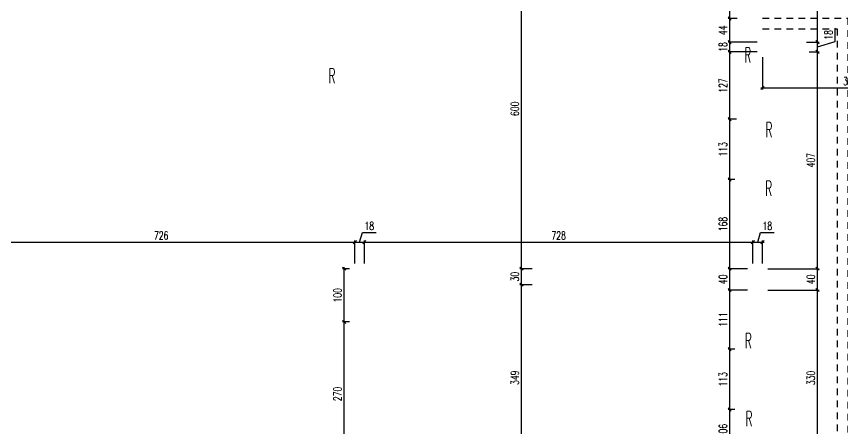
# Model space of a CAD drawing. Extents: x 307 to 786, y -197 to -94.
# Drawn here: x 412.03 to 427.51, y -180.9 to -173.17 of the extents above; entities that cross this region are included whole.
import ezdxf

# ---------------------------------------------------------------- set-up
doc = ezdxf.new("R2010")
doc.units = 0
doc.header["$LTSCALE"] = 0.5
doc.header["$MEASUREMENT"] = 0
doc.linetypes.add('CACHE', pattern=[0.375, 0.25, -0.125])
doc.layers.get('DEFPOINTS').update_dxf_attribs({"linetype": 'CONTINUOUS'})
for name, color, linetype in [('1_AJSA_vue2', 13, 'CONTINUOUS'), ('COTATION', 7, 'CONTINUOUS'), ('REPERE-RAID', 4, 'CONTINUOUS')]:
    doc.layers.add(name, color=color, linetype=linetype)
doc.styles.add('ROMANS8', font='romans.shx', dxfattribs={"width": 0.7})
doc.styles.get("Standard").update_dxf_attribs({"font": 'txt.shx'})
doc.dimstyles.new('COT50 cm', dxfattribs={"dimtxt": 0.15, "dimasz": 0.06, "dimexe": 0.03, "dimexo": 0.1, "dimgap": 0.05, "dimtad": 1, "dimdec": 0, "dimlfac": 100, "dimzin": 0, "dimdsep": 46, "dimtxsty": 'ROMANS8', "dimblk1": 'OBLIQUE', "dimblk2": 'OBLIQUE', "dimsah": 1, "dimcen": 0.03, "dimdle": 0.03, "dimclrt": 1, "dimadec": 0, "dimazin": 0, "dimtfac": 1, "dimtdec": 0, "dimtmove": 0, "dimatfit": 3, "dimfxl": 1, "dimfxlon": 1, "dimtolj": 1, "dimtzin": 0, "dimlwd": -1, "dimlwe": -1, "dimarcsym": 0})

# ---------------------------------------------------------------- blocks, each defined once
blk = doc.blocks.new('_Oblique')
at = {"layer": 'COTATION', "color": 0, "lineweight": -2}
blk.add_line((-0.5, -0.5), (0.5, 0.5), dxfattribs=at)
blk = doc.blocks.new('*D1238')
at = {"layer": 'COTATION', "color": 0, "transparency": 16777216}
for p, q in [((418.267, -178.906), (418.139, -178.906)), ((418.169, -181.636), (418.169, -178.876)), ((418.212, -181.606), (418.139, -181.606))]:
    blk.add_line(p, q, dxfattribs=at)
at = {"layer": 'DEFPOINTS', "color": 0, "transparency": 16777216}
for p in [(418.169, -178.906), (418.367, -178.906), (418.312, -181.606)]:
    blk.add_point(p, dxfattribs=at)
at = {"layer": 'COTATION', "color": 0, "transparency": 16777216, "xscale": 0.06, "yscale": 0.06, "zscale": 0.06}
for p, rotation in [((418.169, -178.906), 90), ((418.169, -181.606), 270)]:
    blk.add_blockref('_Oblique', p, dxfattribs=dict(at, rotation=rotation))
at = {"layer": 'COTATION', "color": 1, "transparency": 16777216, "insert": (418.044, -180.256), "char_height": 0.15, "attachment_point": 5, "rotation": 90, "style": 'ROMANS8'}
blk.add_mtext('\\A1;270', dxfattribs=at)
blk = doc.blocks.new('*D1239')
at = {"layer": 'COTATION', "color": 0, "transparency": 16777216}
for p, q in [((418.266, -177.906), (418.139, -177.906)), ((418.169, -178.936), (418.169, -177.876)), ((418.267, -178.906), (418.139, -178.906))]:
    blk.add_line(p, q, dxfattribs=at)
at = {"layer": 'DEFPOINTS', "color": 0, "transparency": 16777216}
for p in [(418.169, -177.906), (418.366, -177.906), (418.367, -178.906)]:
    blk.add_point(p, dxfattribs=at)
at = {"layer": 'COTATION', "color": 0, "transparency": 16777216, "xscale": 0.06, "yscale": 0.06, "zscale": 0.06}
for p, rotation in [((418.169, -177.906), 90), ((418.169, -178.906), 270)]:
    blk.add_blockref('_Oblique', p, dxfattribs=dict(at, rotation=rotation))
at = {"layer": 'COTATION', "color": 1, "transparency": 16777216, "insert": (418.044, -178.406), "char_height": 0.15, "attachment_point": 5, "rotation": 90, "style": 'ROMANS8'}
blk.add_mtext('\\A1;100', dxfattribs=at)
blk = doc.blocks.new('*D1243')
at = {"layer": 'COTATION', "color": 0, "transparency": 16777216}
for p, q in [((421.69, -178.206), (421.461, -178.206)), ((421.491, -181.726), (421.491, -178.176)), ((421.494, -181.696), (421.461, -181.696))]:
    blk.add_line(p, q, dxfattribs=at)
at = {"layer": 'DEFPOINTS', "color": 0, "transparency": 16777216}
for p in [(421.491, -178.206), (421.79, -178.206), (421.594, -181.696)]:
    blk.add_point(p, dxfattribs=at)
at = {"layer": 'COTATION', "color": 0, "transparency": 16777216, "xscale": 0.06, "yscale": 0.06, "zscale": 0.06}
for p, rotation in [((421.491, -178.206), 90), ((421.491, -181.696), 270)]:
    blk.add_blockref('_Oblique', p, dxfattribs=dict(at, rotation=rotation))
at = {"layer": 'COTATION', "color": 1, "transparency": 16777216, "insert": (421.366, -179.951), "char_height": 0.15, "attachment_point": 5, "rotation": 90, "style": 'ROMANS8'}
blk.add_mtext('\\A1;349', dxfattribs=at)
blk = doc.blocks.new('*D1244')
at = {"layer": 'COTATION', "color": 0, "transparency": 16777216}
for p, q in [((421.69, -177.906), (421.461, -177.906)), ((421.491, -178.236), (421.491, -177.876)), ((421.69, -178.206), (421.461, -178.206))]:
    blk.add_line(p, q, dxfattribs=at)
at = {"layer": 'DEFPOINTS', "color": 0, "transparency": 16777216}
for p in [(421.491, -177.906), (421.79, -177.906), (421.79, -178.206)]:
    blk.add_point(p, dxfattribs=at)
at = {"layer": 'COTATION', "color": 0, "transparency": 16777216, "xscale": 0.06, "yscale": 0.06, "zscale": 0.06}
for p, rotation in [((421.491, -177.906), 90), ((421.491, -178.206), 270)]:
    blk.add_blockref('_Oblique', p, dxfattribs=dict(at, rotation=rotation))
at = {"layer": 'COTATION', "color": 1, "transparency": 16777216, "insert": (421.366, -178.056), "char_height": 0.15, "attachment_point": 5, "rotation": 90, "style": 'ROMANS8'}
blk.add_mtext('\\A1;30', dxfattribs=at)
blk = doc.blocks.new('*D1245')
at = {"layer": 'COTATION', "color": 0, "transparency": 16777216}
for p, q in [((421.795, -171.906), (421.461, -171.906)), ((421.491, -177.936), (421.491, -171.876)), ((421.69, -177.906), (421.461, -177.906))]:
    blk.add_line(p, q, dxfattribs=at)
at = {"layer": 'DEFPOINTS', "color": 0, "transparency": 16777216}
for p in [(421.491, -171.906), (421.895, -171.906), (421.79, -177.906)]:
    blk.add_point(p, dxfattribs=at)
at = {"layer": 'COTATION', "color": 0, "transparency": 16777216, "xscale": 0.06, "yscale": 0.06, "zscale": 0.06}
for p, rotation in [((421.491, -171.906), 90), ((421.491, -177.906), 270)]:
    blk.add_blockref('_Oblique', p, dxfattribs=dict(at, rotation=rotation))
at = {"layer": 'COTATION', "color": 1, "transparency": 16777216, "insert": (421.366, -174.906), "char_height": 0.15, "attachment_point": 5, "rotation": 90, "style": 'ROMANS8'}
blk.add_mtext('\\A1;600', dxfattribs=at)
blk = doc.blocks.new('*D1252')
at = {"layer": 'COTATION', "color": 0, "transparency": 16777216}
for p, q in [((425.488, -180.546), (425.362, -180.546)), ((425.392, -181.636), (425.392, -180.516)), ((425.567, -181.606), (425.362, -181.606))]:
    blk.add_line(p, q, dxfattribs=at)
at = {"layer": 'DEFPOINTS', "color": 0, "transparency": 16777216}
for p in [(425.392, -180.546), (425.588, -180.546), (425.667, -181.606)]:
    blk.add_point(p, dxfattribs=at)
at = {"layer": 'COTATION', "color": 0, "transparency": 16777216, "xscale": 0.06, "yscale": 0.06, "zscale": 0.06}
for p, rotation in [((425.392, -180.546), 90), ((425.392, -181.606), 270)]:
    blk.add_blockref('_Oblique', p, dxfattribs=dict(at, rotation=rotation))
at = {"layer": 'COTATION', "color": 1, "transparency": 16777216, "insert": (425.267, -180.952), "char_height": 0.15, "attachment_point": 5, "rotation": 90, "style": 'ROMANS8'}
blk.add_mtext('\\A1;106', dxfattribs=at)
blk = doc.blocks.new('*D1253')
at = {"layer": 'COTATION', "color": 0, "transparency": 16777216}
for p, q in [((425.392, -180.576), (425.392, -179.386)), ((425.488, -179.416), (425.362, -179.416)), ((425.488, -180.546), (425.362, -180.546))]:
    blk.add_line(p, q, dxfattribs=at)
at = {"layer": 'DEFPOINTS', "color": 0, "transparency": 16777216}
for p in [(425.392, -179.416), (425.588, -179.416), (425.588, -180.546)]:
    blk.add_point(p, dxfattribs=at)
at = {"layer": 'COTATION', "color": 0, "transparency": 16777216, "xscale": 0.06, "yscale": 0.06, "zscale": 0.06}
for p, rotation in [((425.392, -179.416), 90), ((425.392, -180.546), 270)]:
    blk.add_blockref('_Oblique', p, dxfattribs=dict(at, rotation=rotation))
at = {"layer": 'COTATION', "color": 1, "transparency": 16777216, "insert": (425.267, -179.981), "char_height": 0.15, "attachment_point": 5, "rotation": 90, "style": 'ROMANS8'}
blk.add_mtext('\\A1;113', dxfattribs=at)
blk = doc.blocks.new('*D1254')
at = {"layer": 'COTATION', "color": 0, "transparency": 16777216}
for p, q in [((425.727, -178.306), (425.362, -178.306)), ((425.392, -179.446), (425.392, -178.276)), ((425.488, -179.416), (425.362, -179.416))]:
    blk.add_line(p, q, dxfattribs=at)
at = {"layer": 'DEFPOINTS', "color": 0, "transparency": 16777216}
for p in [(425.392, -178.306), (425.827, -178.306), (425.588, -179.416)]:
    blk.add_point(p, dxfattribs=at)
at = {"layer": 'COTATION', "color": 0, "transparency": 16777216, "xscale": 0.06, "yscale": 0.06, "zscale": 0.06}
for p, rotation in [((425.392, -178.306), 90), ((425.392, -179.416), 270)]:
    blk.add_blockref('_Oblique', p, dxfattribs=dict(at, rotation=rotation))
at = {"layer": 'COTATION', "color": 1, "transparency": 16777216, "insert": (425.267, -178.861), "char_height": 0.15, "attachment_point": 5, "rotation": 90, "style": 'ROMANS8'}
blk.add_mtext('\\A1;111', dxfattribs=at)
blk = doc.blocks.new('*D1255')
at = {"layer": 'COTATION', "color": 0, "transparency": 16777216}
for p, q in [((425.727, -177.906), (425.362, -177.906)), ((425.392, -178.336), (425.392, -177.876)), ((425.727, -178.306), (425.362, -178.306))]:
    blk.add_line(p, q, dxfattribs=at)
at = {"layer": 'DEFPOINTS', "color": 0, "transparency": 16777216}
for p in [(425.392, -177.906), (425.827, -177.906), (425.827, -178.306)]:
    blk.add_point(p, dxfattribs=at)
at = {"layer": 'COTATION', "color": 0, "transparency": 16777216, "xscale": 0.06, "yscale": 0.06, "zscale": 0.06}
for p, rotation in [((425.392, -177.906), 90), ((425.392, -178.306), 270)]:
    blk.add_blockref('_Oblique', p, dxfattribs=dict(at, rotation=rotation))
at = {"layer": 'COTATION', "color": 1, "transparency": 16777216, "insert": (425.267, -178.106), "char_height": 0.15, "attachment_point": 5, "rotation": 90, "style": 'ROMANS8'}
blk.add_mtext('\\A1;40', dxfattribs=at)
blk = doc.blocks.new('*D1256')
at = {"layer": 'COTATION', "color": 0, "transparency": 16777216}
for p, q in [((425.488, -176.231), (425.362, -176.231)), ((425.392, -177.936), (425.392, -176.201)), ((425.727, -177.906), (425.362, -177.906))]:
    blk.add_line(p, q, dxfattribs=at)
at = {"layer": 'DEFPOINTS', "color": 0, "transparency": 16777216}
for p in [(425.392, -176.231), (425.588, -176.231), (425.827, -177.906)]:
    blk.add_point(p, dxfattribs=at)
at = {"layer": 'COTATION', "color": 0, "transparency": 16777216, "xscale": 0.06, "yscale": 0.06, "zscale": 0.06}
for p, rotation in [((425.392, -176.231), 90), ((425.392, -177.906), 270)]:
    blk.add_blockref('_Oblique', p, dxfattribs=dict(at, rotation=rotation))
at = {"layer": 'COTATION', "color": 1, "transparency": 16777216, "insert": (425.267, -177.069), "char_height": 0.15, "attachment_point": 5, "rotation": 90, "style": 'ROMANS8'}
blk.add_mtext('\\A1;168', dxfattribs=at)
blk = doc.blocks.new('*D1257')
at = {"layer": 'COTATION', "color": 0, "transparency": 16777216}
for p, q in [((425.522, -175.101), (425.362, -175.101)), ((425.392, -176.261), (425.392, -175.071)), ((425.488, -176.231), (425.362, -176.231))]:
    blk.add_line(p, q, dxfattribs=at)
at = {"layer": 'DEFPOINTS', "color": 0, "transparency": 16777216}
for p in [(425.392, -175.101), (425.622, -175.101), (425.588, -176.231)]:
    blk.add_point(p, dxfattribs=at)
at = {"layer": 'COTATION', "color": 0, "transparency": 16777216, "xscale": 0.06, "yscale": 0.06, "zscale": 0.06}
for p, rotation in [((425.392, -175.101), 90), ((425.392, -176.231), 270)]:
    blk.add_blockref('_Oblique', p, dxfattribs=dict(at, rotation=rotation))
at = {"layer": 'COTATION', "color": 1, "transparency": 16777216, "insert": (425.267, -175.666), "char_height": 0.15, "attachment_point": 5, "rotation": 90, "style": 'ROMANS8'}
blk.add_mtext('\\A1;113', dxfattribs=at)
blk = doc.blocks.new('*D1258')
at = {"layer": 'COTATION', "color": 0, "transparency": 16777216}
for p, q in [((425.392, -175.131), (425.392, -173.806)), ((425.907, -173.836), (425.362, -173.836)), ((425.522, -175.101), (425.362, -175.101))]:
    blk.add_line(p, q, dxfattribs=at)
at = {"layer": 'DEFPOINTS', "color": 0, "transparency": 16777216}
for p in [(425.392, -173.836), (426.007, -173.836), (425.622, -175.101)]:
    blk.add_point(p, dxfattribs=at)
at = {"layer": 'COTATION', "color": 0, "transparency": 16777216, "xscale": 0.06, "yscale": 0.06, "zscale": 0.06}
for p, rotation in [((425.392, -173.836), 90), ((425.392, -175.101), 270)]:
    blk.add_blockref('_Oblique', p, dxfattribs=dict(at, rotation=rotation))
at = {"layer": 'COTATION', "color": 1, "transparency": 16777216, "insert": (425.267, -174.469), "char_height": 0.15, "attachment_point": 5, "rotation": 90, "style": 'ROMANS8'}
blk.add_mtext('\\A1;127', dxfattribs=at)
blk = doc.blocks.new('*D1259')
at = {"layer": 'COTATION', "color": 0, "transparency": 16777216}
for p, q in [((425.907, -173.656), (425.362, -173.656)), ((425.392, -173.866), (425.392, -173.626)), ((425.907, -173.836), (425.362, -173.836))]:
    blk.add_line(p, q, dxfattribs=at)
at = {"layer": 'DEFPOINTS', "color": 0, "transparency": 16777216}
for p in [(425.392, -173.656), (426.007, -173.656), (426.007, -173.836)]:
    blk.add_point(p, dxfattribs=at)
at = {"layer": 'COTATION', "color": 0, "transparency": 16777216, "xscale": 0.06, "yscale": 0.06, "zscale": 0.06}
for p, rotation in [((425.392, -173.656), 90), ((425.392, -173.836), 270)]:
    blk.add_blockref('_Oblique', p, dxfattribs=dict(at, rotation=rotation))
at = {"layer": 'COTATION', "color": 1, "transparency": 16777216, "insert": (425.267, -173.746), "char_height": 0.15, "attachment_point": 5, "rotation": 90, "style": 'ROMANS8'}
blk.add_mtext('\\A1;18', dxfattribs=at)
blk = doc.blocks.new('*D1260')
at = {"layer": 'COTATION', "color": 0, "transparency": 16777216}
for p, q in [((425.531, -173.211), (425.362, -173.211)), ((425.392, -173.686), (425.392, -173.181)), ((425.907, -173.656), (425.362, -173.656))]:
    blk.add_line(p, q, dxfattribs=at)
at = {"layer": 'DEFPOINTS', "color": 0, "transparency": 16777216}
for p in [(425.392, -173.211), (425.631, -173.211), (426.007, -173.656)]:
    blk.add_point(p, dxfattribs=at)
at = {"layer": 'COTATION', "color": 0, "transparency": 16777216, "xscale": 0.06, "yscale": 0.06, "zscale": 0.06}
for p, rotation in [((425.392, -173.211), 90), ((425.392, -173.656), 270)]:
    blk.add_blockref('_Oblique', p, dxfattribs=dict(at, rotation=rotation))
at = {"layer": 'COTATION', "color": 1, "transparency": 16777216, "insert": (425.267, -173.434), "char_height": 0.15, "attachment_point": 5, "rotation": 90, "style": 'ROMANS8'}
blk.add_mtext('\\A1;44', dxfattribs=at)
blk = doc.blocks.new('*D1261')
at = {"layer": 'COTATION', "color": 0, "transparency": 16777216}
for p, q in [((425.727, -171.946), (425.362, -171.946)), ((425.392, -173.241), (425.392, -171.916)), ((425.531, -173.211), (425.362, -173.211))]:
    blk.add_line(p, q, dxfattribs=at)
at = {"layer": 'DEFPOINTS', "color": 0, "transparency": 16777216}
for p in [(425.392, -171.946), (425.827, -171.946), (425.631, -173.211)]:
    blk.add_point(p, dxfattribs=at)
at = {"layer": 'COTATION', "color": 0, "transparency": 16777216, "xscale": 0.06, "yscale": 0.06, "zscale": 0.06}
for p, rotation in [((425.392, -171.946), 90), ((425.392, -173.211), 270)]:
    blk.add_blockref('_Oblique', p, dxfattribs=dict(at, rotation=rotation))
at = {"layer": 'COTATION', "color": 1, "transparency": 16777216, "insert": (425.267, -172.579), "char_height": 0.15, "attachment_point": 5, "rotation": 90, "style": 'ROMANS8'}
blk.add_mtext('\\A1;126', dxfattribs=at)
blk = doc.blocks.new('*D1268')
at = {"layer": 'COTATION', "color": 0, "transparency": 16777216}
for p, q in [((426.107, -178.306), (427.069, -178.306)), ((427.039, -181.636), (427.039, -178.276)), ((426.039, -181.606), (427.069, -181.606))]:
    blk.add_line(p, q, dxfattribs=at)
at = {"layer": 'DEFPOINTS', "color": 0, "transparency": 16777216}
for p in [(426.007, -178.306), (427.039, -178.306), (425.827, -181.606)]:
    blk.add_point(p, dxfattribs=at)
at = {"layer": 'COTATION', "color": 0, "transparency": 16777216, "xscale": 0.06, "yscale": 0.06, "zscale": 0.06}
for p, rotation in [((427.039, -178.306), 90), ((427.039, -181.606), 270)]:
    blk.add_blockref('_Oblique', p, dxfattribs=dict(at, rotation=rotation))
at = {"layer": 'COTATION', "color": 1, "transparency": 16777216, "insert": (426.914, -179.956), "char_height": 0.15, "attachment_point": 5, "rotation": 90, "style": 'ROMANS8'}
blk.add_mtext('\\A1;330', dxfattribs=at)
blk = doc.blocks.new('*D1269')
at = {"layer": 'COTATION', "color": 0, "transparency": 16777216}
for p, q in [((426.107, -177.906), (427.069, -177.906)), ((427.039, -178.336), (427.039, -177.876)), ((426.107, -178.306), (427.069, -178.306))]:
    blk.add_line(p, q, dxfattribs=at)
at = {"layer": 'DEFPOINTS', "color": 0, "transparency": 16777216}
for p in [(426.007, -177.906), (427.039, -177.906), (426.007, -178.306)]:
    blk.add_point(p, dxfattribs=at)
at = {"layer": 'COTATION', "color": 0, "transparency": 16777216, "xscale": 0.06, "yscale": 0.06, "zscale": 0.06}
for p, rotation in [((427.039, -177.906), 90), ((427.039, -178.306), 270)]:
    blk.add_blockref('_Oblique', p, dxfattribs=dict(at, rotation=rotation))
at = {"layer": 'COTATION', "color": 1, "transparency": 16777216, "insert": (426.914, -178.106), "char_height": 0.15, "attachment_point": 5, "rotation": 90, "style": 'ROMANS8'}
blk.add_mtext('\\A1;40', dxfattribs=at)
blk = doc.blocks.new('*D1270')
at = {"layer": 'COTATION', "color": 0, "transparency": 16777216}
for p, q in [((427.039, -177.936), (427.039, -173.806)), ((426.882, -173.836), (427.069, -173.836)), ((426.107, -177.906), (427.069, -177.906))]:
    blk.add_line(p, q, dxfattribs=at)
at = {"layer": 'DEFPOINTS', "color": 0, "transparency": 16777216}
for p in [(426.782, -173.836), (427.039, -173.836), (426.007, -177.906)]:
    blk.add_point(p, dxfattribs=at)
at = {"layer": 'COTATION', "color": 0, "transparency": 16777216, "xscale": 0.06, "yscale": 0.06, "zscale": 0.06}
for p, rotation in [((427.039, -173.836), 90), ((427.039, -177.906), 270)]:
    blk.add_blockref('_Oblique', p, dxfattribs=dict(at, rotation=rotation))
at = {"layer": 'COTATION', "color": 1, "transparency": 16777216, "insert": (426.914, -175.871), "char_height": 0.15, "attachment_point": 5, "rotation": 90, "style": 'ROMANS8'}
blk.add_mtext('\\A1;407', dxfattribs=at)
blk = doc.blocks.new('*D1271')
at = {"layer": 'COTATION', "color": 0, "transparency": 16777216}
for p, q in [((427.369, -173.647), (427.369, -173.392)), ((426.835, -173.656), (427.069, -173.656)), ((427.039, -173.866), (427.039, -173.626)), ((427.039, -173.746), (427.369, -173.647)), ((426.882, -173.836), (427.069, -173.836))]:
    blk.add_line(p, q, dxfattribs=at)
at = {"layer": 'DEFPOINTS', "color": 0, "transparency": 16777216}
for p in [(426.735, -173.656), (427.039, -173.656), (426.782, -173.836)]:
    blk.add_point(p, dxfattribs=at)
at = {"layer": 'COTATION', "color": 0, "transparency": 16777216, "xscale": 0.06, "yscale": 0.06, "zscale": 0.06}
for p, rotation in [((427.039, -173.656), 90), ((427.039, -173.836), 270)]:
    blk.add_blockref('_Oblique', p, dxfattribs=dict(at, rotation=rotation))
at = {"layer": 'COTATION', "color": 1, "transparency": 16777216, "insert": (427.244, -173.52), "char_height": 0.15, "attachment_point": 5, "rotation": 90, "style": 'ROMANS8'}
blk.add_mtext('\\A1;18', dxfattribs=at)
blk = doc.blocks.new('*D1272')
at = {"layer": 'COTATION', "color": 0, "transparency": 16777216}
for p, q in [((426.998, -167.251), (427.069, -167.251)), ((427.039, -173.686), (427.039, -167.221)), ((426.835, -173.656), (427.069, -173.656))]:
    blk.add_line(p, q, dxfattribs=at)
at = {"layer": 'DEFPOINTS', "color": 0, "transparency": 16777216}
for p in [(426.898, -167.251), (427.039, -167.251), (426.735, -173.656)]:
    blk.add_point(p, dxfattribs=at)
at = {"layer": 'COTATION', "color": 0, "transparency": 16777216, "xscale": 0.06, "yscale": 0.06, "zscale": 0.06}
for p, rotation in [((427.039, -167.251), 90), ((427.039, -173.656), 270)]:
    blk.add_blockref('_Oblique', p, dxfattribs=dict(at, rotation=rotation))
at = {"layer": 'COTATION', "color": 1, "transparency": 16777216, "insert": (426.914, -170.454), "char_height": 0.15, "attachment_point": 5, "rotation": 90, "style": 'ROMANS8'}
blk.add_mtext('\\A1;640', dxfattribs=at)
blk = doc.blocks.new('*D1274')
at = {"layer": 'COTATION', "color": 0, "transparency": 16777216}
for p, q in [((433.783, -184.326), (433.783, -173.806)), ((433.007, -173.836), (433.813, -173.836)), ((432.783, -184.296), (433.813, -184.296))]:
    blk.add_line(p, q, dxfattribs=at)
at = {"layer": 'DEFPOINTS', "color": 0, "transparency": 16777216}
for p in [(432.907, -173.836), (433.783, -173.836), (426.568, -184.296)]:
    blk.add_point(p, dxfattribs=at)
at = {"layer": 'COTATION', "color": 0, "transparency": 16777216, "xscale": 0.06, "yscale": 0.06, "zscale": 0.06}
for p, rotation in [((433.783, -173.836), 90), ((433.783, -184.296), 270)]:
    blk.add_blockref('_Oblique', p, dxfattribs=dict(at, rotation=rotation))
at = {"layer": 'COTATION', "color": 1, "transparency": 16777216, "insert": (433.658, -179.066), "char_height": 0.15, "attachment_point": 5, "rotation": 90, "style": 'ROMANS8'}
blk.add_mtext('\\A1;1046', dxfattribs=at)
blk = doc.blocks.new('*D1276')
at = {"layer": 'COTATION', "color": 0, "transparency": 16777216}
for p, q in [((426.007, -173.936), (426.007, -174.545)), ((429.297, -173.937), (429.297, -174.545)), ((425.977, -174.515), (429.327, -174.515))]:
    blk.add_line(p, q, dxfattribs=at)
at = {"layer": 'DEFPOINTS', "color": 0, "transparency": 16777216}
for p in [(426.007, -173.836), (429.297, -173.837), (429.297, -174.515)]:
    blk.add_point(p, dxfattribs=at)
at = {"layer": 'COTATION', "color": 0, "transparency": 16777216, "xscale": 0.06, "yscale": 0.06, "zscale": 0.06, "rotation": 180}
blk.add_blockref('_Oblique', (426.007, -174.515), dxfattribs=at)
at = {"layer": 'COTATION', "color": 0, "transparency": 16777216, "xscale": 0.06, "yscale": 0.06, "zscale": 0.06}
blk.add_blockref('_Oblique', (429.297, -174.515), dxfattribs=at)
at = {"layer": 'COTATION', "color": 1, "transparency": 16777216, "insert": (427.652, -174.39), "char_height": 0.15, "attachment_point": 5, "style": 'ROMANS8'}
blk.add_mtext('\\A1;329', dxfattribs=at)
blk = doc.blocks.new('*D1286')
at = {"layer": 'COTATION', "color": 0, "transparency": 16777216}
for p, q in [((411.11, -178.05), (411.11, -177.378)), ((418.366, -177.806), (418.366, -177.378)), ((411.08, -177.408), (418.396, -177.408))]:
    blk.add_line(p, q, dxfattribs=at)
at = {"layer": 'DEFPOINTS', "color": 0, "transparency": 16777216}
for p in [(418.366, -177.408), (418.366, -177.906), (411.11, -178.15)]:
    blk.add_point(p, dxfattribs=at)
at = {"layer": 'COTATION', "color": 0, "transparency": 16777216, "xscale": 0.06, "yscale": 0.06, "zscale": 0.06, "rotation": 180}
blk.add_blockref('_Oblique', (411.11, -177.408), dxfattribs=at)
at = {"layer": 'COTATION', "color": 0, "transparency": 16777216, "xscale": 0.06, "yscale": 0.06, "zscale": 0.06}
blk.add_blockref('_Oblique', (418.366, -177.408), dxfattribs=at)
at = {"layer": 'COTATION', "color": 1, "transparency": 16777216, "insert": (414.738, -177.283), "char_height": 0.15, "attachment_point": 5, "style": 'ROMANS8'}
blk.add_mtext('\\A1;726', dxfattribs=at)
blk = doc.blocks.new('*D1287')
at = {"layer": 'COTATION', "color": 0, "transparency": 16777216}
for p, q in [((418.456, -177.408), (418.51, -177.228)), ((418.51, -177.228), (418.765, -177.228)), ((418.366, -177.806), (418.366, -177.378)), ((418.546, -177.806), (418.546, -177.378)), ((418.336, -177.408), (418.576, -177.408))]:
    blk.add_line(p, q, dxfattribs=at)
at = {"layer": 'DEFPOINTS', "color": 0, "transparency": 16777216}
for p in [(418.546, -177.408), (418.366, -177.906), (418.546, -177.906)]:
    blk.add_point(p, dxfattribs=at)
at = {"layer": 'COTATION', "color": 0, "transparency": 16777216, "xscale": 0.06, "yscale": 0.06, "zscale": 0.06, "rotation": 180}
blk.add_blockref('_Oblique', (418.366, -177.408), dxfattribs=at)
at = {"layer": 'COTATION', "color": 0, "transparency": 16777216, "xscale": 0.06, "yscale": 0.06, "zscale": 0.06}
blk.add_blockref('_Oblique', (418.546, -177.408), dxfattribs=at)
at = {"layer": 'COTATION', "color": 1, "transparency": 16777216, "insert": (418.638, -177.103), "char_height": 0.15, "attachment_point": 5, "style": 'ROMANS8'}
blk.add_mtext('\\A1;18', dxfattribs=at)
blk = doc.blocks.new('*D1288')
at = {"layer": 'COTATION', "color": 0, "transparency": 16777216}
for p, q in [((418.546, -177.806), (418.546, -177.378)), ((425.827, -177.806), (425.827, -177.378)), ((418.516, -177.408), (425.857, -177.408))]:
    blk.add_line(p, q, dxfattribs=at)
at = {"layer": 'DEFPOINTS', "color": 0, "transparency": 16777216}
for p in [(425.827, -177.408), (418.546, -177.906), (425.827, -177.906)]:
    blk.add_point(p, dxfattribs=at)
at = {"layer": 'COTATION', "color": 0, "transparency": 16777216, "xscale": 0.06, "yscale": 0.06, "zscale": 0.06, "rotation": 180}
blk.add_blockref('_Oblique', (418.546, -177.408), dxfattribs=at)
at = {"layer": 'COTATION', "color": 0, "transparency": 16777216, "xscale": 0.06, "yscale": 0.06, "zscale": 0.06}
blk.add_blockref('_Oblique', (425.827, -177.408), dxfattribs=at)
at = {"layer": 'COTATION', "color": 1, "transparency": 16777216, "insert": (422.187, -177.283), "char_height": 0.15, "attachment_point": 5, "style": 'ROMANS8'}
blk.add_mtext('\\A1;728', dxfattribs=at)
blk = doc.blocks.new('*D1289')
at = {"layer": 'COTATION', "color": 0, "transparency": 16777216}
for p, q in [((425.917, -177.408), (425.971, -177.228)), ((425.971, -177.228), (426.226, -177.228)), ((425.827, -177.806), (425.827, -177.378)), ((426.007, -177.806), (426.007, -177.378)), ((425.797, -177.408), (426.037, -177.408))]:
    blk.add_line(p, q, dxfattribs=at)
at = {"layer": 'DEFPOINTS', "color": 0, "transparency": 16777216}
for p in [(426.007, -177.408), (425.827, -177.906), (426.007, -177.906)]:
    blk.add_point(p, dxfattribs=at)
at = {"layer": 'COTATION', "color": 0, "transparency": 16777216, "xscale": 0.06, "yscale": 0.06, "zscale": 0.06, "rotation": 180}
blk.add_blockref('_Oblique', (425.827, -177.408), dxfattribs=at)
at = {"layer": 'COTATION', "color": 0, "transparency": 16777216, "xscale": 0.06, "yscale": 0.06, "zscale": 0.06}
blk.add_blockref('_Oblique', (426.007, -177.408), dxfattribs=at)
at = {"layer": 'COTATION', "color": 1, "transparency": 16777216, "insert": (426.098, -177.103), "char_height": 0.15, "attachment_point": 5, "style": 'ROMANS8'}
blk.add_mtext('\\A1;18', dxfattribs=at)

msp = doc.modelspace()

# ---------------------------------------------------------------- linework, layer by layer
at = {"layer": '1_AJSA_vue2', "linetype": 'CACHE'}
for points in [[(426.0065, -173.2062), (427.6063, -173.2062), (427.6065, -187.3961)], [(426.0065, -173.4062), (427.4065, -173.4062), (427.4065, -181.7862), (426.002, -181.7861)]]:
    msp.add_lwpolyline(points, dxfattribs=at)

# ---------------------------------------------------------------- texts
at = {"layer": 'REPERE-RAID', "color": 4, "width": 0.519}
for p in [(425.6671, -174.0381), (417.8742, -174.4276), (426.0648, -175.4398), (426.0566, -176.5398), (425.6769, -179.3967), (425.6876, -180.8596)]:
    msp.add_text('R', height=0.28, dxfattribs=at).set_placement(p)

# ---------------------------------------------------------------- dimensions: what is measured, and where the dimension line sits
at = {"layer": 'COTATION'}
for base, p1, p2, picture, middle in [((427.03874, -167.25127), (426.73513, -173.65626), (426.89786, -167.25127), '*D1272', (426.91374, -170.45377)), ((421.491, -171.9063), (421.79, -177.9063), (421.8945, -171.9063), '*D1245', (421.366, -174.9063)), ((425.3919, -171.94628), (425.63123, -173.21127), (425.82689, -171.94628), '*D1261', (425.2669, -172.57878)), ((425.3919, -173.21127), (426.00654, -173.65626), (425.63123, -173.21127), '*D1260', (425.2669, -173.43377)), ((427.0387, -173.6563), (426.7818, -173.8363), (426.7351, -173.6563), '*D1271', (427.2437, -173.5973)), ((425.3919, -173.83626), (425.6219, -175.10127), (426.00682, -173.83626), '*D1258', (425.2669, -174.46877)), ((427.0387, -173.8363), (426.0068, -177.9062), (426.7818, -173.8363), '*D1270', (426.9137, -175.8713)), ((425.3919, -175.1013), (425.5877, -176.2313), (425.6219, -175.1013), '*D1257', (425.2669, -175.6663)), ((425.3919, -176.23126), (425.82654, -177.9063), (425.58767, -176.23126), '*D1256', (425.2669, -177.06878)), ((418.1686, -177.9063), (418.3666, -178.9062), (418.3665, -177.9063), '*D1239', (418.0436, -178.4063)), ((421.491, -177.9063), (421.79, -178.2063), (421.79, -177.9063), '*D1244', (421.366, -178.0563)), ((425.3919, -177.9063), (425.8269, -178.3062), (425.8265, -177.9063), '*D1255', (425.2669, -178.1063)), ((427.0387, -177.9062), (426.0068, -178.3062), (426.0068, -177.9062), '*D1269', (426.9137, -178.1062)), ((421.491, -178.2063), (421.5942, -181.6963), (421.79, -178.2063), '*D1243', (421.366, -179.9513)), ((425.3919, -178.3062), (425.5877, -179.4161), (425.8269, -178.3062), '*D1254', (425.2669, -178.8612)), ((427.0387, -178.3062), (425.8265, -181.6063), (426.0068, -178.3062), '*D1268', (426.9137, -179.9562)), ((418.1686, -178.9062), (418.3116, -181.6063), (418.3666, -178.9062), '*D1238', (418.0436, -180.2563)), ((425.3919, -179.4161), (425.5877, -180.5461), (425.5877, -179.4161), '*D1253', (425.2669, -179.9811))]:
    dim = msp.add_linear_dim(base=base, p1=p1, p2=p2, angle=90, dimstyle='COT50 cm', override={"dimtmove": 1}, dxfattribs=at)
    dim.commit()
    dim.dimension.update_dxf_attribs({"geometry": picture, "text_midpoint": middle})
for base, p1, p2, picture, middle in [((425.3919, -173.6563), (426.0068, -173.8363), (426.0065, -173.6563), '*D1259', (425.3919, -173.7463)), ((425.3919, -180.5461), (425.6665, -181.6063), (425.5877, -180.5461), '*D1252', (425.3919, -180.9519))]:
    dim = msp.add_linear_dim(base=base, p1=p1, p2=p2, angle=90, dimstyle='COT50 cm', override={"dimtmove": 1}, dxfattribs=at)
    dim.commit()
    dim.dimension.update_dxf_attribs({"geometry": picture, "text_midpoint": middle, "dimtype": 160})
dim = msp.add_linear_dim(base=(433.7829, -173.8363), p1=(426.5678, -184.2962), p2=(432.9065, -173.8363), angle=90, dimstyle='COT50 cm', dxfattribs=at)
dim.commit()
dim.dimension.update_dxf_attribs({"geometry": '*D1274', "text_midpoint": (433.6579, -179.0662)})
for base, p1, p2, picture, middle in [((429.2971, -174.5149), (426.0068, -173.8363), (429.2971, -173.8366), '*D1276', (427.6519, -174.3899)), ((418.3663, -177.4084), (411.1099, -178.1502), (418.3663, -177.9063), '*D1286', (414.7381, -177.2834))]:
    dim = msp.add_linear_dim(base=base, p1=p1, p2=p2, dimstyle='COT50 cm', dxfattribs=at)
    dim.commit()
    dim.dimension.update_dxf_attribs({"geometry": picture, "text_midpoint": middle})
for base, p1, p2, picture, middle in [((418.5463, -177.4084), (418.3663, -177.9063), (418.5463, -177.9063), '*D1287', (418.5603, -177.1034)), ((426.0068, -177.4084), (425.8268, -177.9063), (426.0068, -177.9063), '*D1289', (426.0208, -177.1034)), ((425.8268, -177.4084), (418.5463, -177.9063), (425.8268, -177.9063), '*D1288', (422.1865, -177.2834))]:
    dim = msp.add_linear_dim(base=base, p1=p1, p2=p2, dimstyle='COT50 cm', override={"dimtmove": 1}, dxfattribs=at)
    dim.commit()
    dim.dimension.update_dxf_attribs({"geometry": picture, "text_midpoint": middle})

doc.saveas('drawing.dxf')
